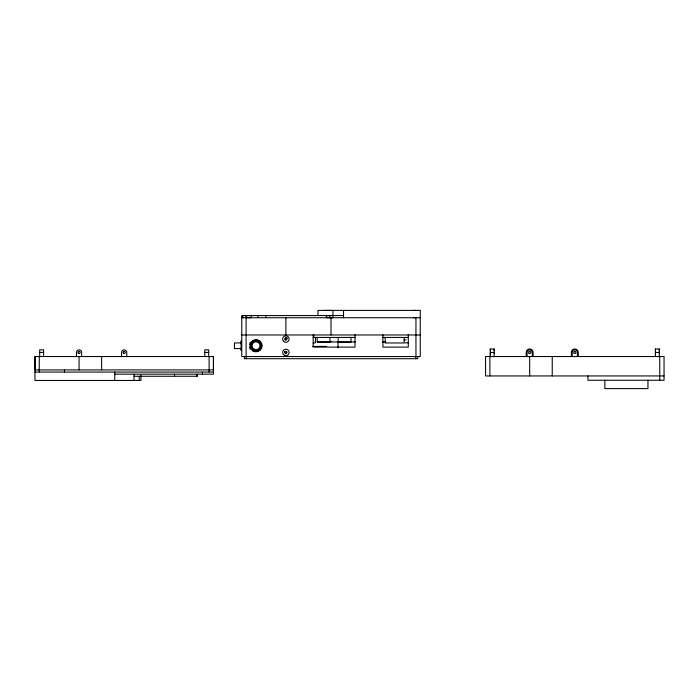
<?xml version="1.0" encoding="UTF-8"?>
<svg xmlns="http://www.w3.org/2000/svg" width="699" height="699" viewBox="0 0 699 699"><rect width="100%" height="100%" fill="white"/><g stroke="black" fill="none" stroke-linecap="round" stroke-linejoin="round"><path stroke-width="1.05" d="M34.95 356.534L34.95 369.902L213.44 369.902L213.44 356.534L34.95 356.534L34.95 380.466L140.98 380.466L140.98 375.206M39.258 356.534L39.258 372.06M209.123 356.534L209.123 372.06M317.958 315.572L317.958 310.4L420.256 310.4L420.256 356.534L241.767 356.534L241.767 315.572L329.867 315.564L329.867 317.722L326.512 317.713L326.512 315.564M489.877 375.94L489.877 356.534M490.305 350.723L490.305 349.002L494.184 349.002L494.184 353.519M494.184 356.673L494.184 352.453L490.305 352.453L490.305 356.612L490.305 349.002M494.184 350.723L494.184 349.002M526.225 356.647L526.225 352.427A3.451 3.451 0 0 1 529.676 348.976A3.451 3.451 0 0 1 533.127 352.427L533.127 356.647M527.09 356.604L527.09 352.436A2.586 2.586 0 0 1 529.676 349.849A2.586 2.586 0 0 1 532.262 352.436L532.262 356.604M529.676 375.94L529.676 356.534M552.236 375.94L552.236 356.534M571.354 356.604L571.354 352.427A3.451 3.451 0 0 1 574.805 348.976A3.451 3.451 0 0 1 578.256 352.427L578.256 356.604M572.219 356.604L572.219 352.436A2.586 2.586 0 0 1 574.805 349.849A2.586 2.586 0 0 1 577.391 352.436L577.391 356.604M587.903 375.94L587.903 380.247L664.05 380.247L664.05 356.534L485.56 356.534L485.56 375.94L664.05 375.94M604.853 380.247L604.853 388.609L647.964 388.609L647.964 380.247M655.426 356.665L655.426 352.427L659.306 352.427L659.306 356.604M655.426 350.697L655.426 348.976L659.306 348.976L659.306 353.519M659.306 350.697L659.306 348.976M659.742 380.247L659.742 356.534M324.817 310.4L332.942 310.391L332.942 317.713L329.867 317.722M324.817 315.572L343.532 315.555M246.1 317.73L251.238 317.713L251.238 315.564L246.1 315.572L246.083 356.534M241.767 317.73L420.256 317.73M241.767 334.978L420.256 334.978M313.169 337.434L355.337 337.434M382.554 337.434L408.391 337.434M285.271 337.993L287.429 337.993M403.873 339.801L405.988 339.801M241.059 341.907L241.767 341.907M317.224 341.96L355.337 341.96M382.554 341.96L385.822 341.96M313.169 342.825L315.467 342.825L315.467 337.434M405.193 342.825L408.574 342.825M241.059 342.929L234.436 342.929L234.436 348.583L241.059 348.583M312.418 346.398L326.477 346.398M241.059 349.605L241.767 349.605M284.537 351.789L286.669 351.789M39.694 352.436L43.574 352.436M204.816 352.436L208.695 352.436M34.95 372.06L213.44 372.06M114.741 374.157L213.44 374.157L213.44 356.534M134.033 376.263L197.144 376.263L197.144 374.157L197.101 376.263M413.406 310.391L415.949 310.4M413.406 317.713L415.949 317.73L415.949 356.534M655.426 348.976L655.426 353.519M417.67 356.534L417.67 358.692L244.353 358.692L244.353 356.534M415.765 356.534L415.765 358.692M408.286 334.664L408.286 347.106L382.912 347.106L382.912 334.856M404.214 337.434L404.214 342.973L385.184 342.973L385.184 337.434M354.996 334.856L354.996 347.106L313.169 347.106L313.169 334.978M350.985 337.434L350.985 342.152L338.176 342.152L338.176 337.434M343.532 310.391L343.532 317.713M338.001 341.575L338.001 347.849M331.011 317.73L331.011 334.978M329.989 337.434L329.989 342.152L317.18 342.152L317.18 337.434M313.659 334.978L313.659 337.434M313.598 334.978L313.598 337.434M285.882 317.73L285.882 334.978M265.734 315.564L265.734 317.713M257.94 315.564L257.94 317.713M249.962 342.519L249.962 344.677M249.962 346.835L249.962 348.984M246.284 315.572L246.284 317.73M246.258 356.534L246.258 358.692M242.868 315.572L242.868 317.73M241.059 340.876L241.059 350.636M208.695 356.604L208.695 349.849L204.816 349.849L204.816 356.665M202.448 372.06L202.448 374.157M174.523 374.157L174.523 376.263M139.25 376.263L139.25 380.466M134.033 374.157L134.033 380.466M126.781 356.665L126.781 352.436A2.586 2.586 0 0 0 124.195 349.849A2.586 2.586 0 0 0 121.609 352.436L121.609 356.656M114.741 372.06L114.741 380.466M101.626 356.534L101.626 369.902M81.652 356.665L81.652 352.436A2.586 2.586 0 0 0 79.066 349.849A2.586 2.586 0 0 0 76.479 352.436L76.479 356.656M79.066 356.534L79.066 369.902M64.474 369.902L64.474 372.06M43.574 356.665L43.574 349.849L39.694 349.849L39.694 356.604M331.684 341.566A2.586 2.586 0 0 1 330.347 341.566M285.122 339.836A1.075 1.075 0 0 0 286.922 339.347A1.075 1.075 0 0 0 285.603 338.028A1.075 1.075 0 0 0 285.122 339.836M285.341 353.371A1.075 1.075 0 0 0 286.957 352.436A1.075 1.075 0 0 0 285.341 351.501A1.075 1.075 0 0 0 285.341 353.371M253.003 351.02A6.081 6.081 0 0 0 262.116 345.752A6.081 6.081 0 0 0 253.003 340.492A6.081 6.081 0 0 0 253.003 351.02M284.266 355.241A3.233 3.233 0 0 0 289.115 352.436A3.233 3.233 0 0 0 284.266 349.64A3.233 3.233 0 0 0 284.266 355.241M283.593 341.357A3.233 3.233 0 0 0 289.01 339.906A3.233 3.233 0 0 0 285.043 335.948A3.233 3.233 0 0 0 283.593 341.357M529.134 353.371A1.075 1.075 0 0 0 530.751 352.436A1.075 1.075 0 0 0 529.134 351.501A1.075 1.075 0 0 0 529.134 353.371M574.263 353.371A1.075 1.075 0 0 0 575.88 352.436A1.075 1.075 0 0 0 574.263 351.501A1.075 1.075 0 0 0 574.263 353.371M78.305 353.196A1.075 1.075 0 0 0 80.105 352.715A1.075 1.075 0 0 0 78.786 351.396A1.075 1.075 0 0 0 78.305 353.196M123.435 353.196A1.075 1.075 0 0 0 125.235 352.715A1.075 1.075 0 0 0 123.915 351.396A1.075 1.075 0 0 0 123.435 353.196M253.213 350.645A5.644 5.644 0 0 0 261.688 345.752A5.644 5.644 0 0 0 253.213 340.859A5.644 5.644 0 0 0 253.213 350.645M252.531 349.264A4.954 4.954 0 0 0 260.832 347.036A4.954 4.954 0 0 0 254.759 340.963A4.954 4.954 0 0 0 252.531 349.264M254.069 349.177A3.949 3.949 0 0 0 259.993 345.752A3.949 3.949 0 0 0 254.069 342.335A3.949 3.949 0 0 0 254.069 349.177"/></g></svg>
